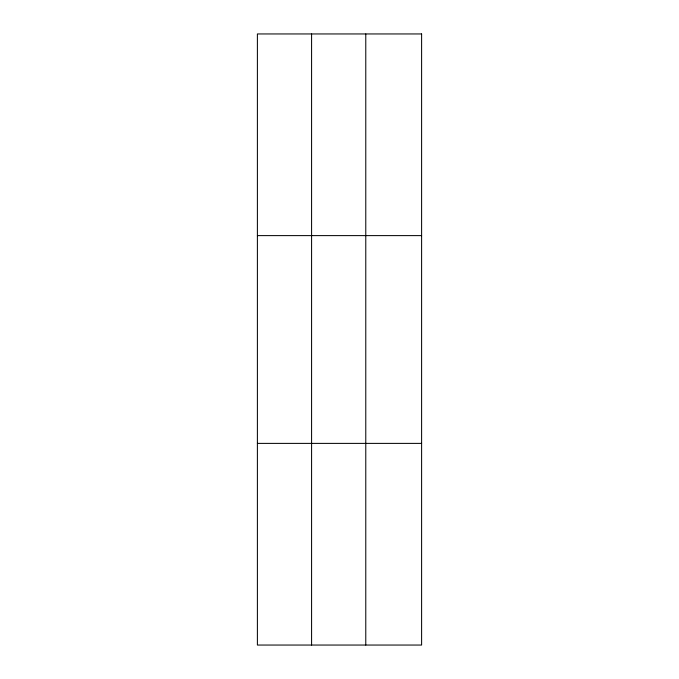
<?xml version="1.0" encoding="UTF-8"?>
<svg xmlns="http://www.w3.org/2000/svg" width="679" height="679" viewBox="0 0 679 679"><rect width="100%" height="100%" fill="white"/><g stroke="black" fill="none" stroke-linecap="round" stroke-linejoin="round"><path stroke-width="1.02" d="M311.585 645.05L311.585 33.95M365.777 645.05L365.777 33.95M257.392 235.613L421.608 235.613M257.392 443.387L421.608 443.387M421.608 33.95L421.608 645.05L257.392 645.05L257.392 33.95L421.608 33.95"/></g></svg>
